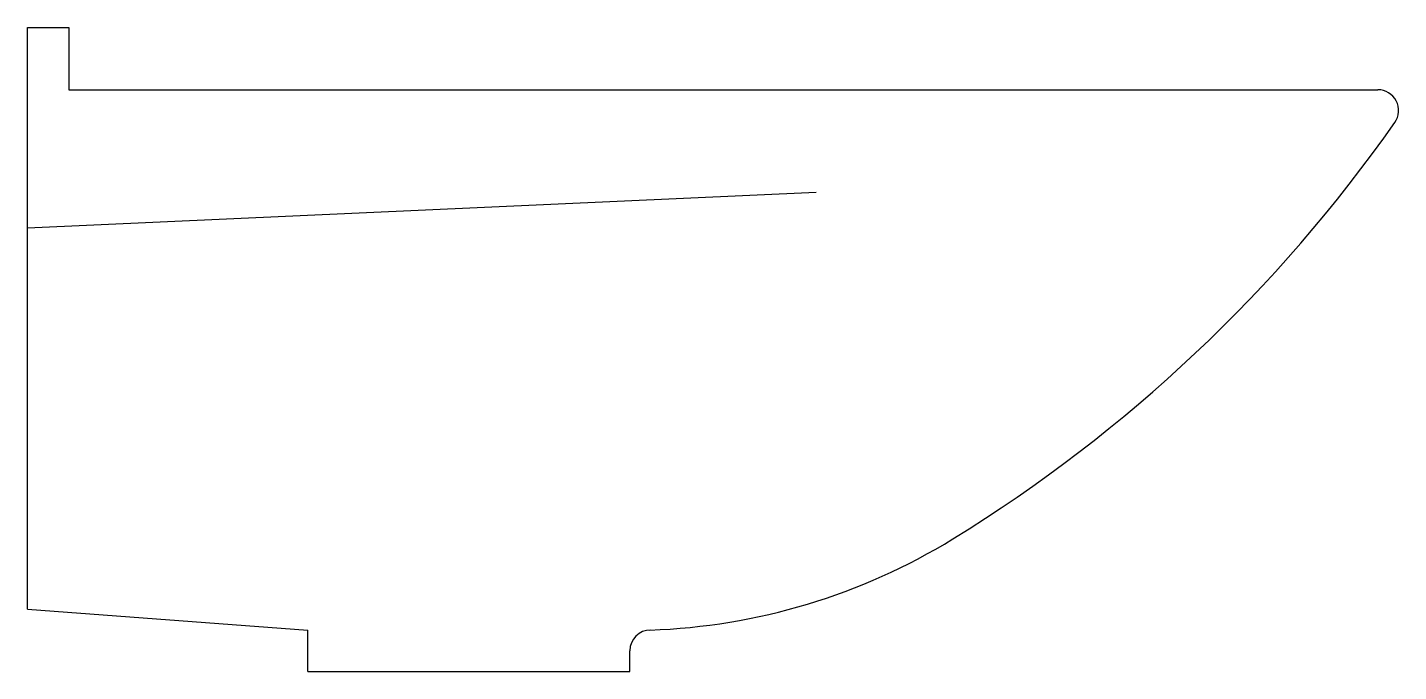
# Model space of a CAD drawing. Header units: millimetres. Extents: x -2916.708 to -2916.377, y 2975.662 to 2975.817.
import ezdxf

# ---------------------------------------------------------------- set-up
doc = ezdxf.new("R2010")
doc.units = ezdxf.units.MM
doc.header["$LTSCALE"] = 10
doc.layers.add('banheiro_louças', color=2, linetype='Continuous')

msp = doc.modelspace()

# ---------------------------------------------------------------- linework, layer by layer
at = {"layer": 'banheiro_louças'}
for p, q in [((-2916.708068766021, 2975.816988483593), (-2916.698049795021, 2975.816988483593)), ((-2916.708068766021, 2975.676722890594), (-2916.708068766021, 2975.816988483593)), ((-2916.698049795021, 2975.816988483593), (-2916.698049795021, 2975.806969512593)), ((-2916.698049795021, 2975.806969512593), (-2916.698049795021, 2975.801960026593)), ((-2916.698049795021, 2975.801960026593), (-2916.382452198021, 2975.801960026593)), ((-2916.708068766021, 2975.768708054594), (-2916.517872441021, 2975.777276513593)), ((-2916.708068766021, 2975.676722890594), (-2916.640440713021, 2975.671713404594)), ((-2916.640440713021, 2975.661694433594), (-2916.640440713021, 2975.671713404594)), ((-2916.562793688021, 2975.661694433594), (-2916.562793688021, 2975.666703919594)), ((-2916.640440713021, 2975.661694433594), (-2916.562793688021, 2975.661694433594))]:
    msp.add_line(p, q, dxfattribs=at)
for centre, radius, start, end in [((-2916.382452212021, 2975.796950541593), 0.005009485, 324.9884020000023, 89.99984500000069), ((-2916.674088710021, 2976.001244605593), 0.361082388, 301.598987999998, 324.9884020000023), ((-2916.562884222021, 2975.820477133593), 0.148848279, 271.8995670000003, 301.598987999998), ((-2916.557784203021, 2975.666703919594), 0.005009485, 90, 180)]:
    msp.add_arc(centre, radius, start, end, dxfattribs=at)

doc.saveas('drawing.dxf')
